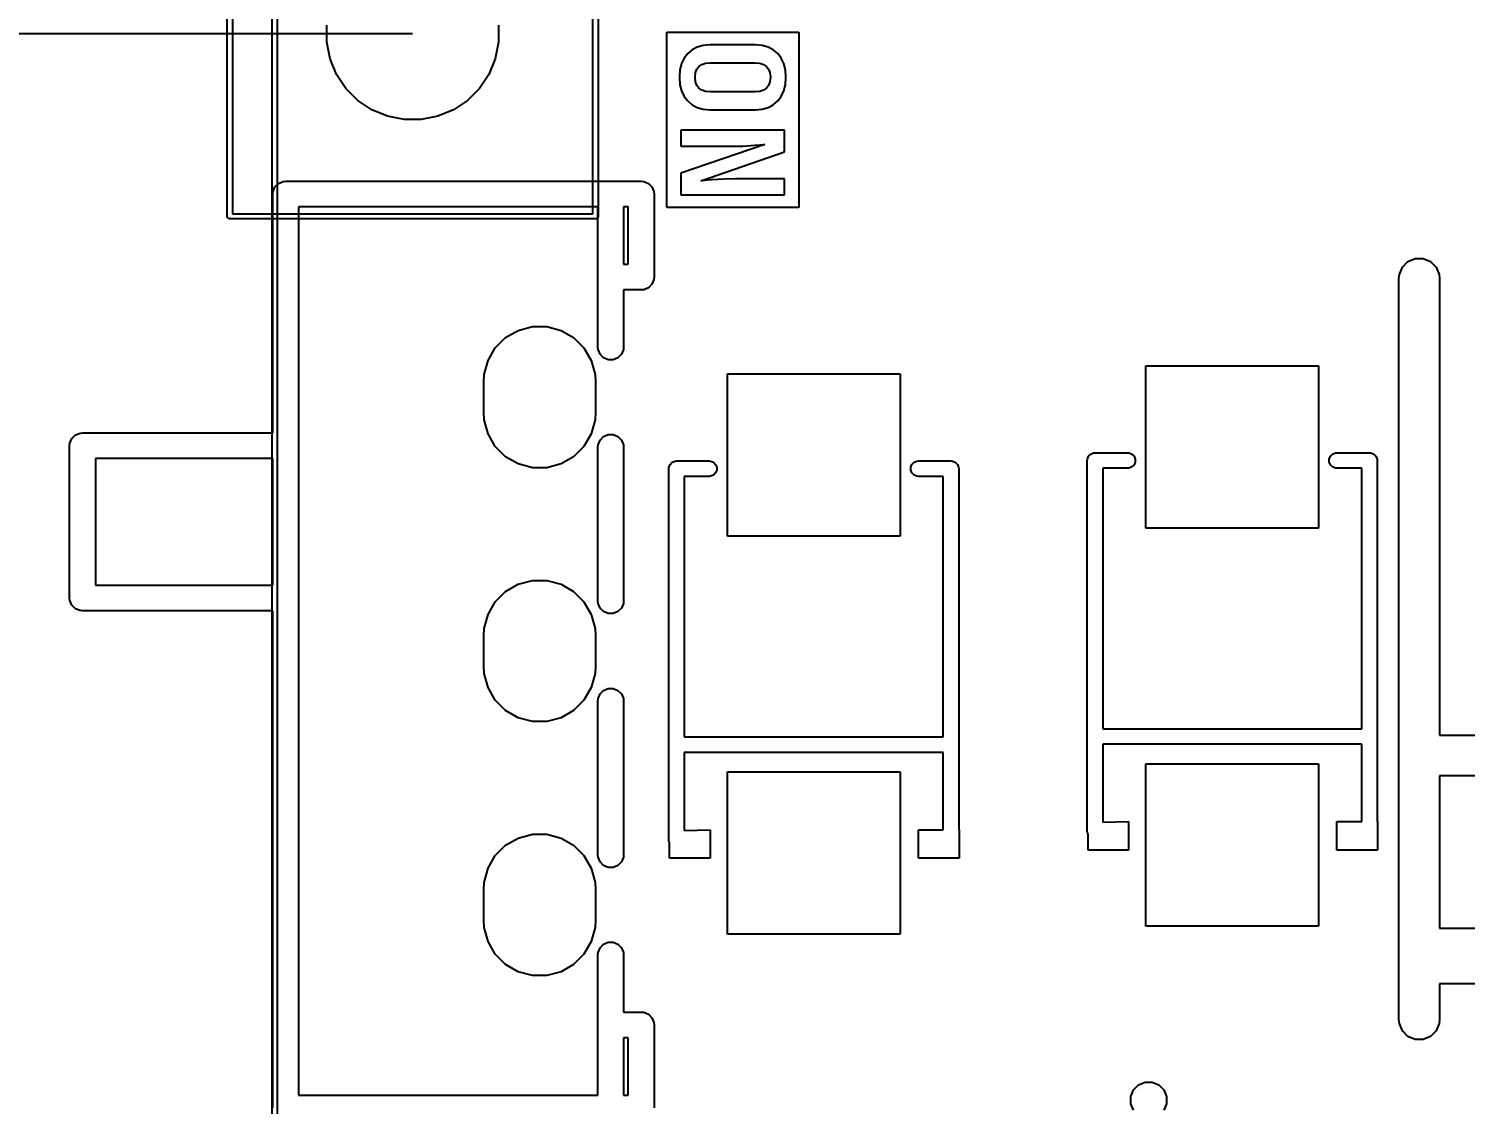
# Model space of a CAD drawing. Extents: x 76 to 193, y -170 to -23.
# Drawn here: x 129.54 to 143.69, y -105.61 to -95.02 of the extents above; entities that cross this region are included whole.
import ezdxf

# ---------------------------------------------------------------- set-up
doc = ezdxf.new("R2010")
doc.units = 0
doc.layers.get('0').update_dxf_attribs({"linetype": 'CONTINUOUS'})
doc.layers.get('Defpoints').update_dxf_attribs({"linetype": 'CONTINUOUS'})
doc.layers.add('BLACK', color=7, linetype='CONTINUOUS')
doc.dimstyles.get("Standard").update_dxf_attribs({"dimtxt": 3, "dimasz": 3, "dimexe": 0.18, "dimexo": 0.0625, "dimgap": 0.09, "dimtad": 0, "dimtih": 1, "dimtoh": 1, "dimzin": 0, "dimdsep": 46, "dimtxsty": 'Standard', "dimcen": 0.09, "dimclrd": 3, "dimclre": 3, "dimclrt": 3, "dimadec": 0, "dimazin": 0, "dimtfac": 1, "dimtofl": 0, "dimtmove": 0, "dimatfit": 3, "dimfxl": 1, "dimtolj": 1, "dimtzin": 0, "dimarcsym": 0})

# ---------------------------------------------------------------- blocks, each defined once
blk = doc.blocks.new('*D8')
at = {"color": 3, "linetype": 'Continuous', "lineweight": -2, "transparency": 16777216}
for p, q in [((133.352, -59.506), (111.055, -59.506)), ((111.235, -62.506), (111.235, -75.696)), ((111.235, -92.066), (111.235, -78.876)), ((133.324, -95.066), (111.055, -95.066))]:
    blk.add_line(p, q, dxfattribs=at)
at = {"color": 3, "linetype": 'Continuous', "transparency": 16777216}
for points in [[(110.735, -62.506), (111.735, -62.506), (111.235, -59.506)], [(110.735, -92.066), (111.735, -92.066), (111.235, -95.066)]]:
    blk.add_solid(points, dxfattribs=at)
at = {"layer": 'Defpoints', "color": 0, "linetype": 'Continuous', "transparency": 16777216}
for p in [(111.235, -59.506), (133.415, -59.506), (133.386, -95.066)]:
    blk.add_point(p, dxfattribs=at)
at = {"color": 3, "linetype": 'Continuous', "transparency": 16777216, "insert": (111.235, -77.286), "char_height": 3, "attachment_point": 5}
blk.add_mtext('\\A1;35.56', dxfattribs=at)
blk = doc.blocks.new('*D15')
at = {"color": 3, "linetype": 'Continuous', "lineweight": -2, "transparency": 16777216}
for p, q in [((134.414, -52.406), (82.008, -52.406)), ((82.188, -55.406), (82.188, -103.552)), ((82.188, -154.878), (82.188, -106.732)), ((134.486, -157.878), (82.008, -157.878))]:
    blk.add_line(p, q, dxfattribs=at)
at = {"color": 3, "linetype": 'Continuous', "transparency": 16777216}
for points in [[(81.688, -55.406), (82.688, -55.406), (82.188, -52.406)], [(81.688, -154.878), (82.688, -154.878), (82.188, -157.878)]]:
    blk.add_solid(points, dxfattribs=at)
at = {"layer": 'Defpoints', "color": 0, "linetype": 'Continuous', "transparency": 16777216}
for p in [(82.188, -52.406), (134.476, -52.406), (134.548, -157.878)]:
    blk.add_point(p, dxfattribs=at)
at = {"color": 3, "linetype": 'Continuous', "transparency": 16777216, "insert": (82.188, -105.142), "char_height": 3, "attachment_point": 5}
blk.add_mtext('\\A1;105.47', dxfattribs=at)

msp = doc.modelspace()

# ---------------------------------------------------------------- linework, layer by layer
at = {"layer": 'BLACK', "linetype": 'Continuous'}
for p, q in [((131.9407, -158.241999), (131.9407, -51.77095)), ((131.9907, -51.77095), (131.9907, -158.241999)), ((131.4995, -96.86557), (131.4995, -55.16557)), ((131.5495, -55.19057), (131.5495, -96.84057)), ((135.0995, -96.84057), (135.0995, -55.19057)), ((135.1495, -55.16557), (135.1495, -96.86557)), ((132.478593, -95.148885), (132.478593, -94.982255)), ((134.170407, -94.982255), (134.170407, -95.148885)), ((132.511101, -95.312312), (132.478593, -95.148885)), ((134.170407, -95.148885), (134.137899, -95.312312)), ((135.825517, -96.7785), (135.825517, -95.05132)), ((135.825517, -95.05132), (137.124784, -95.05132)), ((136.252706, -95.17632), (136.184504, -95.182138)), ((136.697594, -95.17632), (136.252706, -95.17632)), ((136.765797, -95.182139), (136.697594, -95.17632)), ((137.124784, -95.05132), (137.124784, -96.7785)), ((132.574867, -95.466257), (132.511101, -95.312312)), ((134.137899, -95.312312), (134.074133, -95.466257)), ((135.997529, -95.307559), (135.97212, -95.360396)), ((136.032338, -95.262354), (135.997529, -95.307559)), ((136.075887, -95.225342), (136.032338, -95.262354)), ((136.12617, -95.198699), (136.075887, -95.225342)), ((136.184504, -95.182138), (136.12617, -95.198699)), ((136.82412, -95.198701), (136.765797, -95.182139)), ((136.874382, -95.225344), (136.82412, -95.198701)), ((136.917901, -95.262354), (136.874382, -95.225344)), ((136.952739, -95.307563), (136.917901, -95.262354)), ((136.978166, -95.360401), (136.952739, -95.307563)), ((135.95616, -95.422336), (135.950517, -95.495301)), ((135.97212, -95.360396), (135.95616, -95.422336)), ((136.10439, -95.495301), (136.109182, -95.449272)), ((136.109182, -95.449272), (136.122284, -95.414209)), ((136.122284, -95.414209), (136.142858, -95.387529)), ((136.142858, -95.387529), (136.170629, -95.368108)), ((136.170629, -95.368108), (136.206464, -95.355714)), ((136.206464, -95.355714), (136.252706, -95.351198)), ((136.252706, -95.351198), (136.697594, -95.351198)), ((136.697594, -95.351198), (136.743795, -95.355713)), ((136.743795, -95.355713), (136.779611, -95.368105)), ((136.779611, -95.368105), (136.807382, -95.387529)), ((136.807382, -95.387529), (136.827991, -95.414214)), ((136.827991, -95.414214), (136.841112, -95.449277)), ((136.841112, -95.449277), (136.845911, -95.495301)), ((136.994137, -95.42234), (136.978166, -95.360401)), ((136.999784, -95.495301), (136.994137, -95.42234)), ((132.667441, -95.604804), (132.574867, -95.466257)), ((134.074133, -95.466257), (133.981559, -95.604804)), ((135.950517, -95.495301), (135.956159, -95.568232)), ((135.956159, -95.568232), (135.972118, -95.630153)), ((136.10918, -95.541288), (136.10439, -95.495301)), ((136.122281, -95.576333), (136.10918, -95.541288)), ((136.142858, -95.603012), (136.122281, -95.576333)), ((136.170634, -95.622468), (136.142858, -95.603012)), ((136.807382, -95.603012), (136.779607, -95.622471)), ((136.827994, -95.576328), (136.807382, -95.603012)), ((136.841114, -95.541283), (136.827994, -95.576328)), ((136.845911, -95.495301), (136.841114, -95.541283)), ((136.978169, -95.630147), (136.994138, -95.568229)), ((136.994138, -95.568229), (136.999784, -95.495301)), ((132.785266, -95.722629), (132.667441, -95.604804)), ((132.923813, -95.815203), (132.785266, -95.722629)), ((133.863734, -95.722629), (133.725187, -95.815203)), ((133.981559, -95.604804), (133.863734, -95.722629)), ((135.972118, -95.630153), (135.997526, -95.682981)), ((135.997526, -95.682981), (136.032338, -95.728186)), ((136.032338, -95.728186), (136.075891, -95.765228)), ((136.206469, -95.634881), (136.170634, -95.622468)), ((136.252706, -95.639404), (136.206469, -95.634881)), ((136.697594, -95.639404), (136.252706, -95.639404)), ((136.74379, -95.634883), (136.697594, -95.639404)), ((136.779607, -95.622471), (136.74379, -95.634883)), ((136.874368, -95.76529), (136.917901, -95.728186)), ((136.917901, -95.728186), (136.952742, -95.682977)), ((136.952742, -95.682977), (136.978169, -95.630147)), ((133.077758, -95.878969), (132.923813, -95.815203)), ((133.241185, -95.911477), (133.077758, -95.878969)), ((133.571242, -95.878969), (133.407815, -95.911477)), ((133.725187, -95.815203), (133.571242, -95.878969)), ((136.075891, -95.765228), (136.126175, -95.791889)), ((136.126175, -95.791889), (136.184508, -95.80846)), ((136.184508, -95.80846), (136.252706, -95.814282)), ((136.252706, -95.814282), (136.698999, -95.814282)), ((136.698999, -95.814282), (136.766439, -95.808481)), ((136.766439, -95.808481), (136.824306, -95.791946)), ((136.824306, -95.791946), (136.874368, -95.76529)), ((133.407815, -95.911477), (133.241185, -95.911477)), ((136.985801, -96.015538), (135.9645, -96.015538)), ((135.9645, -96.015538), (135.9645, -96.175029)), ((136.985801, -96.229556), (136.985801, -96.015538)), ((136.789918, -96.158237), (135.9645, -96.439422)), ((136.574435, -96.17222), (136.691977, -96.165198)), ((136.691977, -96.165198), (136.789918, -96.158237)), ((135.9645, -96.175029), (136.463976, -96.175029)), ((136.160382, -96.513549), (136.985801, -96.229556)), ((136.463976, -96.175029), (136.574435, -96.17222)), ((135.9645, -96.439422), (135.9645, -96.6535)), ((131.94994, -96.620794), (131.968903, -96.575013)), ((131.968903, -96.575013), (132.003943, -96.539973)), ((132.003943, -96.539973), (132.049724, -96.52101)), ((132.049724, -96.52101), (132.0745, -96.51857)), ((132.0745, -96.51857), (135.2745, -96.51857)), ((135.2745, -96.51857), (135.5745, -96.51857)), ((135.5745, -96.51857), (135.599276, -96.52101)), ((135.599276, -96.52101), (135.645057, -96.539973)), ((135.645057, -96.539973), (135.680097, -96.575013)), ((135.680097, -96.575013), (135.69906, -96.620794)), ((136.265956, -96.505184), (136.160382, -96.513549)), ((136.389787, -96.49749), (136.265956, -96.505184)), ((136.501712, -96.49401), (136.389787, -96.49749)), ((136.985801, -96.49401), (136.501712, -96.49401)), ((136.985801, -96.6535), (136.985801, -96.49401)), ((131.9475, -96.64557), (131.94994, -96.620794)), ((131.9475, -98.99607), (131.9475, -96.64557)), ((135.69906, -96.620794), (135.7015, -96.64557)), ((135.7015, -96.64557), (135.7015, -97.46257)), ((135.9645, -96.6535), (136.985801, -96.6535)), ((131.501403, -96.875137), (131.4995, -96.86557)), ((131.514933, -96.888667), (131.501403, -96.875137)), ((131.5495, -96.84057), (135.0995, -96.84057)), ((135.1475, -96.77257), (132.2015, -96.77257)), ((132.2015, -96.77257), (132.2015, -105.51857)), ((135.147597, -96.875137), (135.134067, -96.888667)), ((135.1475, -98.15207), (135.1475, -96.77257)), ((135.1495, -96.86557), (135.147597, -96.875137)), ((135.4015, -96.77257), (135.4015, -97.33557)), ((135.4475, -96.77257), (135.4015, -96.77257)), ((135.4475, -97.33557), (135.4475, -96.77257)), ((137.124784, -96.7785), (135.825517, -96.7785)), ((131.5245, -96.89057), (131.514933, -96.888667)), ((135.1245, -96.89057), (131.5245, -96.89057)), ((135.134067, -96.888667), (135.1245, -96.89057)), ((143.123386, -97.309276), (143.195482, -97.279413)), ((143.195482, -97.279413), (143.273518, -97.279413)), ((143.273518, -97.279413), (143.345614, -97.309276)), ((135.4015, -97.33557), (135.4475, -97.33557)), ((143.0345, -97.47557), (143.038343, -97.436552)), ((143.038343, -97.436552), (143.068206, -97.364456)), ((143.068206, -97.364456), (143.123386, -97.309276)), ((143.345614, -97.309276), (143.400794, -97.364456)), ((143.400794, -97.364456), (143.430657, -97.436552)), ((143.430657, -97.436552), (143.4345, -97.47557)), ((135.645057, -97.568167), (135.599276, -97.58713)), ((135.680097, -97.533127), (135.645057, -97.568167)), ((135.69906, -97.487346), (135.680097, -97.533127)), ((135.7015, -97.46257), (135.69906, -97.487346)), ((143.0345, -104.77557), (143.0345, -97.47557)), ((143.4345, -97.47557), (143.4345, -101.975635)), ((135.5745, -97.58957), (135.4015, -97.58957)), ((135.4015, -97.58957), (135.4015, -98.15207)), ((135.599276, -97.58713), (135.5745, -97.58957)), ((134.239681, -98.059226), (134.364024, -97.987436)), ((134.364024, -97.987436), (134.502711, -97.950275)), ((134.502711, -97.950275), (134.646289, -97.950275)), ((134.646289, -97.950275), (134.784976, -97.987436)), ((134.784976, -97.987436), (134.909319, -98.059226)), ((134.138156, -98.160751), (134.239681, -98.059226)), ((134.909319, -98.059226), (135.010844, -98.160751)), ((134.029205, -98.423781), (134.066366, -98.285094)), ((134.066366, -98.285094), (134.138156, -98.160751)), ((135.010844, -98.160751), (135.082634, -98.285094)), ((135.082634, -98.285094), (135.119795, -98.423781)), ((135.14994, -98.176846), (135.1475, -98.15207)), ((135.168903, -98.222627), (135.14994, -98.176846)), ((135.203943, -98.257667), (135.168903, -98.222627)), ((135.249724, -98.27663), (135.203943, -98.257667)), ((135.299276, -98.27663), (135.249724, -98.27663)), ((135.345057, -98.257667), (135.299276, -98.27663)), ((135.380097, -98.222627), (135.345057, -98.257667)), ((135.39906, -98.176846), (135.380097, -98.222627)), ((135.4015, -98.15207), (135.39906, -98.176846)), ((134.0245, -98.49557), (134.029205, -98.423781)), ((135.119795, -98.423781), (135.1245, -98.49557)), ((136.423125, -100.01557), (136.423125, -98.41557)), ((136.423125, -98.41557), (138.123125, -98.41557)), ((136.423125, -100.01557), (136.423125, -98.41557)), ((136.423125, -98.41557), (138.123125, -98.41557)), ((138.123125, -98.41557), (138.123125, -100.01557)), ((138.123125, -98.41557), (138.123125, -100.01557)), ((140.543125, -99.93557), (140.543125, -98.33557)), ((140.543125, -98.33557), (142.243125, -98.33557)), ((140.543125, -99.93557), (140.543125, -98.33557)), ((140.543125, -98.33557), (142.243125, -98.33557)), ((142.243125, -98.33557), (142.243125, -99.93557)), ((142.243125, -98.33557), (142.243125, -99.93557)), ((134.0245, -98.79557), (134.0245, -98.49557)), ((135.1245, -98.49557), (135.1245, -98.79557)), ((134.029205, -98.867359), (134.0245, -98.79557)), ((135.1245, -98.79557), (135.119795, -98.867359)), ((130.049724, -98.99851), (130.0745, -98.99607)), ((130.0745, -98.99607), (131.9475, -98.99607)), ((134.066366, -99.006046), (134.029205, -98.867359)), ((135.119795, -98.867359), (135.082634, -99.006046)), ((129.9475, -99.12307), (129.94994, -99.098294)), ((129.9475, -100.62307), (129.9475, -99.12307)), ((129.94994, -99.098294), (129.968903, -99.052513)), ((129.968903, -99.052513), (130.003943, -99.017473)), ((130.003943, -99.017473), (130.049724, -98.99851)), ((134.138156, -99.130389), (134.066366, -99.006046)), ((134.239681, -99.231914), (134.138156, -99.130389)), ((135.010844, -99.130389), (134.909319, -99.231914)), ((135.082634, -99.006046), (135.010844, -99.130389)), ((135.1475, -99.13907), (135.14994, -99.114294)), ((135.1475, -100.65207), (135.1475, -99.13907)), ((135.14994, -99.114294), (135.168903, -99.068513)), ((135.168903, -99.068513), (135.203943, -99.033473)), ((135.203943, -99.033473), (135.249724, -99.01451)), ((135.249724, -99.01451), (135.299276, -99.01451)), ((135.299276, -99.01451), (135.345057, -99.033473)), ((135.345057, -99.033473), (135.380097, -99.068513)), ((135.380097, -99.068513), (135.39906, -99.114294)), ((135.39906, -99.114294), (135.4015, -99.13907)), ((135.4015, -99.13907), (135.4015, -100.65207)), ((130.2015, -99.25007), (130.2015, -100.49607)), ((131.9475, -99.25007), (130.2015, -99.25007)), ((131.9475, -100.49607), (131.9475, -99.25007)), ((134.364024, -99.303704), (134.239681, -99.231914)), ((134.909319, -99.231914), (134.784976, -99.303704)), ((135.879763, -99.28617), (135.907249, -99.274785)), ((135.907249, -99.274785), (135.909786, -99.274785)), ((135.909786, -99.274785), (135.922125, -99.27357)), ((135.922125, -99.27357), (136.243125, -99.27357)), ((136.243125, -99.27357), (136.257952, -99.27503)), ((136.257952, -99.27503), (136.285348, -99.286378)), ((138.260902, -99.286378), (138.288298, -99.27503)), ((138.288298, -99.27503), (138.303125, -99.27357)), ((138.303125, -99.27357), (138.624125, -99.27357)), ((138.624125, -99.27357), (138.636464, -99.274785)), ((138.636464, -99.274785), (138.639001, -99.274785)), ((138.639001, -99.274785), (138.666487, -99.28617)), ((139.965875, -99.26957), (139.96734, -99.254694)), ((139.965875, -102.92207), (139.965875, -99.26957)), ((139.96734, -99.254694), (139.978725, -99.227208)), ((139.978725, -99.227208), (139.999763, -99.20617)), ((139.999763, -99.20617), (140.027249, -99.194785)), ((140.027249, -99.194785), (140.029786, -99.194785)), ((140.029786, -99.194785), (140.042125, -99.19357)), ((140.042125, -99.19357), (140.363125, -99.19357)), ((140.363125, -99.19357), (140.377952, -99.19503)), ((140.377952, -99.19503), (140.405348, -99.206378)), ((140.405348, -99.206378), (140.426317, -99.227347)), ((140.426317, -99.227347), (140.437665, -99.254743)), ((140.437665, -99.254743), (140.437665, -99.284397)), ((142.348585, -99.254743), (142.359933, -99.227347)), ((142.348585, -99.284397), (142.348585, -99.254743)), ((142.359933, -99.227347), (142.380902, -99.206378)), ((142.380902, -99.206378), (142.408298, -99.19503)), ((142.408298, -99.19503), (142.423125, -99.19357)), ((142.423125, -99.19357), (142.744125, -99.19357)), ((142.744125, -99.19357), (142.756464, -99.194785)), ((142.756464, -99.194785), (142.759001, -99.194785)), ((142.759001, -99.194785), (142.786487, -99.20617)), ((142.786487, -99.20617), (142.807525, -99.227208)), ((142.807525, -99.227208), (142.81891, -99.254694)), ((142.81891, -99.254694), (142.820375, -99.26957)), ((142.820375, -99.26957), (142.820375, -102.82557)), ((134.502711, -99.340865), (134.364024, -99.303704)), ((134.646289, -99.340865), (134.502711, -99.340865)), ((134.784976, -99.303704), (134.646289, -99.340865)), ((135.845875, -99.34957), (135.84734, -99.334694)), ((135.845875, -103.00207), (135.845875, -99.34957)), ((135.84734, -99.334694), (135.858725, -99.307208)), ((135.858725, -99.307208), (135.879763, -99.28617)), ((136.285348, -99.412762), (136.257952, -99.42411)), ((136.285348, -99.286378), (136.306317, -99.307347)), ((136.306317, -99.391793), (136.285348, -99.412762)), ((136.306317, -99.307347), (136.317665, -99.334743)), ((136.317665, -99.364397), (136.306317, -99.391793)), ((136.317665, -99.334743), (136.317665, -99.364397)), ((138.228585, -99.334743), (138.239933, -99.307347)), ((138.228585, -99.364397), (138.228585, -99.334743)), ((138.239933, -99.391793), (138.228585, -99.364397)), ((138.239933, -99.307347), (138.260902, -99.286378)), ((138.260902, -99.412762), (138.239933, -99.391793)), ((138.288298, -99.42411), (138.260902, -99.412762)), ((138.666487, -99.28617), (138.687525, -99.307208)), ((138.687525, -99.307208), (138.69891, -99.334694)), ((138.69891, -99.334694), (138.700375, -99.34957)), ((138.700375, -99.34957), (138.700375, -102.90557)), ((140.363125, -99.34557), (140.118375, -99.34557)), ((140.118375, -99.34557), (140.118375, -101.91132)), ((140.377952, -99.34411), (140.363125, -99.34557)), ((140.405348, -99.332762), (140.377952, -99.34411)), ((140.426317, -99.311793), (140.405348, -99.332762)), ((140.437665, -99.284397), (140.426317, -99.311793)), ((142.359933, -99.311793), (142.348585, -99.284397)), ((142.380902, -99.332762), (142.359933, -99.311793)), ((142.408298, -99.34411), (142.380902, -99.332762)), ((142.423125, -99.34557), (142.408298, -99.34411)), ((142.667875, -99.34557), (142.423125, -99.34557)), ((142.667875, -101.91132), (142.667875, -99.34557)), ((136.243125, -99.42557), (135.998375, -99.42557)), ((135.998375, -99.42557), (135.998375, -101.99132)), ((136.257952, -99.42411), (136.243125, -99.42557)), ((138.303125, -99.42557), (138.288298, -99.42411)), ((138.547875, -99.42557), (138.303125, -99.42557)), ((138.547875, -101.99132), (138.547875, -99.42557)), ((142.243125, -99.93557), (140.543125, -99.93557)), ((142.243125, -99.93557), (140.543125, -99.93557)), ((138.123125, -100.01557), (136.423125, -100.01557)), ((138.123125, -100.01557), (136.423125, -100.01557)), ((130.2015, -100.49607), (131.9475, -100.49607)), ((134.239681, -100.559226), (134.364024, -100.487436)), ((134.364024, -100.487436), (134.502711, -100.450275)), ((134.502711, -100.450275), (134.646289, -100.450275)), ((134.646289, -100.450275), (134.784976, -100.487436)), ((134.784976, -100.487436), (134.909319, -100.559226)), ((129.94994, -100.647846), (129.9475, -100.62307)), ((129.968903, -100.693627), (129.94994, -100.647846)), ((130.003943, -100.728667), (129.968903, -100.693627)), ((134.066366, -100.785094), (134.138156, -100.660751)), ((134.138156, -100.660751), (134.239681, -100.559226)), ((134.909319, -100.559226), (135.010844, -100.660751)), ((135.010844, -100.660751), (135.082634, -100.785094)), ((135.14994, -100.676846), (135.1475, -100.65207)), ((135.168903, -100.722627), (135.14994, -100.676846)), ((135.39906, -100.676846), (135.380097, -100.722627)), ((135.4015, -100.65207), (135.39906, -100.676846)), ((130.049724, -100.74763), (130.003943, -100.728667)), ((130.0745, -100.75007), (130.049724, -100.74763)), ((131.9475, -100.75007), (130.0745, -100.75007)), ((131.9475, -105.64557), (131.9475, -100.75007)), ((134.029205, -100.923781), (134.066366, -100.785094)), ((135.082634, -100.785094), (135.119795, -100.923781)), ((135.203943, -100.757667), (135.168903, -100.722627)), ((135.249724, -100.77663), (135.203943, -100.757667)), ((135.299276, -100.77663), (135.249724, -100.77663)), ((135.345057, -100.757667), (135.299276, -100.77663)), ((135.380097, -100.722627), (135.345057, -100.757667)), ((134.0245, -100.99557), (134.029205, -100.923781)), ((135.119795, -100.923781), (135.1245, -100.99557)), ((134.0245, -101.29557), (134.0245, -100.99557)), ((135.1245, -100.99557), (135.1245, -101.29557)), ((134.029205, -101.367359), (134.0245, -101.29557)), ((134.066366, -101.506046), (134.029205, -101.367359)), ((135.119795, -101.367359), (135.082634, -101.506046)), ((135.1245, -101.29557), (135.119795, -101.367359)), ((134.138156, -101.630389), (134.066366, -101.506046)), ((135.082634, -101.506046), (135.010844, -101.630389)), ((135.168903, -101.568513), (135.203943, -101.533473)), ((135.203943, -101.533473), (135.249724, -101.51451)), ((135.249724, -101.51451), (135.299276, -101.51451)), ((135.299276, -101.51451), (135.345057, -101.533473)), ((135.345057, -101.533473), (135.380097, -101.568513)), ((134.239681, -101.731914), (134.138156, -101.630389)), ((135.010844, -101.630389), (134.909319, -101.731914)), ((135.1475, -101.63907), (135.14994, -101.614294)), ((135.1475, -103.15207), (135.1475, -101.63907)), ((135.14994, -101.614294), (135.168903, -101.568513)), ((135.380097, -101.568513), (135.39906, -101.614294)), ((135.39906, -101.614294), (135.4015, -101.63907)), ((135.4015, -101.63907), (135.4015, -103.15207)), ((134.364024, -101.803704), (134.239681, -101.731914)), ((134.502711, -101.840865), (134.364024, -101.803704)), ((134.784976, -101.803704), (134.646289, -101.840865)), ((134.909319, -101.731914), (134.784976, -101.803704)), ((134.646289, -101.840865), (134.502711, -101.840865)), ((140.118375, -101.91132), (142.667875, -101.91132)), ((135.998375, -101.99132), (138.547875, -101.99132)), ((142.667875, -102.06382), (140.118375, -102.06382)), ((140.118375, -102.06382), (140.118375, -102.831938)), ((142.667875, -102.82557), (142.667875, -102.06382)), ((143.4345, -101.975635), (147.6345, -101.977004)), ((138.547875, -102.14382), (135.998375, -102.14382)), ((135.998375, -102.14382), (135.998375, -102.911938)), ((138.547875, -102.90557), (138.547875, -102.14382)), ((136.423125, -103.93557), (136.423125, -102.33557)), ((136.423125, -102.33557), (138.123125, -102.33557)), ((136.423125, -103.93557), (136.423125, -102.33557)), ((136.423125, -102.33557), (138.123125, -102.33557)), ((138.123125, -102.33557), (138.123125, -103.93557)), ((138.123125, -102.33557), (138.123125, -103.93557)), ((140.543125, -103.85557), (140.543125, -102.25557)), ((140.543125, -102.25557), (142.243125, -102.25557)), ((140.543125, -103.85557), (140.543125, -102.25557)), ((140.543125, -102.25557), (142.243125, -102.25557)), ((142.243125, -102.25557), (142.243125, -103.85557)), ((142.243125, -102.25557), (142.243125, -103.85557)), ((147.6345, -102.377004), (143.4345, -102.375635)), ((143.4345, -102.375635), (143.4345, -103.87357)), ((134.364024, -102.987436), (134.502711, -102.950275)), ((134.502711, -102.950275), (134.646289, -102.950275)), ((134.646289, -102.950275), (134.784976, -102.987436)), ((135.998375, -102.911938), (136.253125, -102.90557)), ((136.253125, -102.90557), (136.253125, -103.18557)), ((138.303125, -103.18557), (138.303125, -102.90557)), ((138.303125, -102.90557), (138.547875, -102.90557)), ((138.700375, -102.90557), (138.703125, -102.90557)), ((138.703125, -102.90557), (138.703125, -103.18557)), ((139.96734, -102.936946), (139.965875, -102.92207)), ((139.973125, -102.950912), (139.96734, -102.936946)), ((139.973125, -103.10557), (139.973125, -102.950912)), ((140.118375, -102.831938), (140.373125, -102.82557)), ((140.373125, -102.82557), (140.373125, -103.10557)), ((142.423125, -103.10557), (142.423125, -102.82557)), ((142.423125, -102.82557), (142.667875, -102.82557)), ((142.820375, -102.82557), (142.823125, -102.82557)), ((142.823125, -102.82557), (142.823125, -103.10557)), ((134.138156, -103.160751), (134.239681, -103.059226)), ((134.239681, -103.059226), (134.364024, -102.987436)), ((134.784976, -102.987436), (134.909319, -103.059226)), ((134.909319, -103.059226), (135.010844, -103.160751)), ((135.84734, -103.016946), (135.845875, -103.00207)), ((135.853125, -103.030912), (135.84734, -103.016946)), ((135.853125, -103.18557), (135.853125, -103.030912)), ((134.066366, -103.285094), (134.138156, -103.160751)), ((135.010844, -103.160751), (135.082634, -103.285094)), ((135.14994, -103.176846), (135.1475, -103.15207)), ((135.168903, -103.222627), (135.14994, -103.176846)), ((135.203943, -103.257667), (135.168903, -103.222627)), ((135.380097, -103.222627), (135.345057, -103.257667)), ((135.39906, -103.176846), (135.380097, -103.222627)), ((135.4015, -103.15207), (135.39906, -103.176846)), ((136.253125, -103.18557), (135.853125, -103.18557)), ((138.703125, -103.18557), (138.303125, -103.18557)), ((140.373125, -103.10557), (139.973125, -103.10557)), ((142.823125, -103.10557), (142.423125, -103.10557)), ((134.029205, -103.423781), (134.066366, -103.285094)), ((135.082634, -103.285094), (135.119795, -103.423781)), ((135.249724, -103.27663), (135.203943, -103.257667)), ((135.299276, -103.27663), (135.249724, -103.27663)), ((135.345057, -103.257667), (135.299276, -103.27663)), ((134.0245, -103.49557), (134.029205, -103.423781)), ((134.0245, -103.79557), (134.0245, -103.49557)), ((135.119795, -103.423781), (135.1245, -103.49557)), ((135.1245, -103.49557), (135.1245, -103.79557)), ((134.029205, -103.867359), (134.0245, -103.79557)), ((135.1245, -103.79557), (135.119795, -103.867359)), ((134.066366, -104.006046), (134.029205, -103.867359)), ((135.119795, -103.867359), (135.082634, -104.006046)), ((138.123125, -103.93557), (136.423125, -103.93557)), ((138.123125, -103.93557), (136.423125, -103.93557)), ((142.243125, -103.85557), (140.543125, -103.85557)), ((142.243125, -103.85557), (140.543125, -103.85557)), ((143.4345, -103.87357), (143.9695, -103.87357)), ((134.138156, -104.130389), (134.066366, -104.006046)), ((135.082634, -104.006046), (135.010844, -104.130389)), ((135.14994, -104.114294), (135.168903, -104.068513)), ((135.168903, -104.068513), (135.203943, -104.033473)), ((135.203943, -104.033473), (135.249724, -104.01451)), ((135.249724, -104.01451), (135.299276, -104.01451)), ((135.299276, -104.01451), (135.345057, -104.033473)), ((135.345057, -104.033473), (135.380097, -104.068513)), ((135.380097, -104.068513), (135.39906, -104.114294)), ((134.239681, -104.231914), (134.138156, -104.130389)), ((135.010844, -104.130389), (134.909319, -104.231914)), ((135.1475, -104.13907), (135.14994, -104.114294)), ((135.1475, -105.51857), (135.1475, -104.13907)), ((135.39906, -104.114294), (135.4015, -104.13907)), ((135.4015, -104.13907), (135.4015, -104.70157)), ((134.364024, -104.303704), (134.239681, -104.231914)), ((134.502711, -104.340865), (134.364024, -104.303704)), ((134.646289, -104.340865), (134.502711, -104.340865)), ((134.784976, -104.303704), (134.646289, -104.340865)), ((134.909319, -104.231914), (134.784976, -104.303704)), ((143.9695, -104.42357), (143.4345, -104.42357)), ((143.4345, -104.42357), (143.4345, -104.77557)), ((135.4015, -104.70157), (135.5745, -104.70157)), ((135.5745, -104.70157), (135.599276, -104.70401)), ((135.599276, -104.70401), (135.645057, -104.722973)), ((135.645057, -104.722973), (135.680097, -104.758013)), ((135.680097, -104.758013), (135.69906, -104.803794)), ((143.038343, -104.814588), (143.0345, -104.77557)), ((143.4345, -104.77557), (143.430657, -104.814588)), ((135.69906, -104.803794), (135.7015, -104.82857)), ((135.7015, -104.82857), (135.7015, -105.64557)), ((143.068206, -104.886684), (143.038343, -104.814588)), ((143.123386, -104.941864), (143.068206, -104.886684)), ((143.400794, -104.886684), (143.345614, -104.941864)), ((143.430657, -104.814588), (143.400794, -104.886684)), ((135.4015, -104.95557), (135.4015, -105.51857)), ((135.4475, -104.95557), (135.4015, -104.95557)), ((135.4475, -105.51857), (135.4475, -104.95557)), ((143.195482, -104.971727), (143.123386, -104.941864)), ((143.273518, -104.971727), (143.195482, -104.971727)), ((143.345614, -104.941864), (143.273518, -104.971727)), ((140.393959, -105.533454), (140.420835, -105.468567)), ((140.420835, -105.468567), (140.470497, -105.418905)), ((140.470497, -105.418905), (140.535384, -105.392029)), ((140.535384, -105.392029), (140.605616, -105.392029)), ((140.605616, -105.392029), (140.670503, -105.418905)), ((140.670503, -105.418905), (140.720165, -105.468567)), ((140.720165, -105.468567), (140.747041, -105.533454)), ((132.2015, -105.51857), (135.1475, -105.51857)), ((135.4015, -105.51857), (135.4475, -105.51857)), ((140.393959, -105.603686), (140.393959, -105.533454)), ((140.420835, -105.668573), (140.393959, -105.603686)), ((140.747041, -105.603686), (140.720165, -105.668573)), ((140.747041, -105.533454), (140.747041, -105.603686))]:
    msp.add_line(p, q, dxfattribs=at)

# ---------------------------------------------------------------- dimensions: what is measured, and where the dimension line sits
at = {"linetype": 'Continuous'}
dim = msp.add_linear_dim(base=(82.187598, -52.40557), p1=(134.548001, -157.87797), p2=(134.476001, -52.40557), angle=90, dimstyle='Standard', dxfattribs=at)
dim.commit()
dim.dimension.update_dxf_attribs({"geometry": '*D15', "text_midpoint": (82.187598, -105.14177)})
dim = msp.add_linear_dim(base=(111.234549, -59.50557), p1=(133.38641, -95.06557), p2=(133.4145, -59.50557), angle=90, dimstyle='Standard', dxfattribs=at)
dim.commit()
dim.dimension.update_dxf_attribs({"geometry": '*D8', "text_midpoint": (111.234549, -77.28557), "dimtype": 160})

doc.saveas('drawing.dxf')
